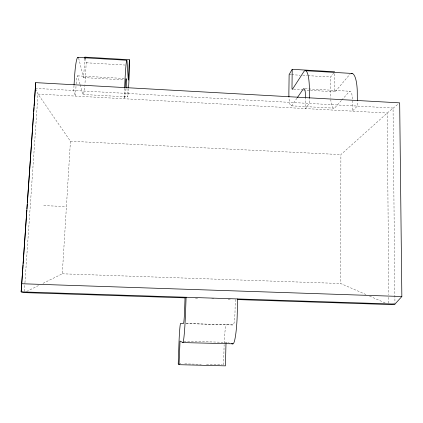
<?xml version="1.0" encoding="UTF-8"?>
<svg xmlns="http://www.w3.org/2000/svg" width="423" height="423" viewBox="0 0 423 423"><rect width="100%" height="100%" fill="white"/><g stroke="black" fill="none" stroke-linecap="round" stroke-linejoin="round"><path stroke-width="0.32" stroke-dasharray="2.12 1.59" d="M365.953 294.54L340.658 283.505L340.89 154.601L387.23 113.036L398.656 103.651M333.858 72.83L330.696 76.981L330.622 94.736A19.215 4.51 -85.3 0 0 330.696 98.115M334.646 73.75L334.604 90.226A2.707 0.635 -85.3 0 0 335.175 91.738L350.159 73.962M305.501 97.041L305.39 108.589L309.287 103.434L309.329 98.871M235.304 299.505L234.998 312.222A12.547 1.454 -88.5 0 1 233.21 324.949L186.104 323.547M223.587 364.869L224.121 344.676M124.584 88.227L124.33 93.272L124.806 98.776L125.393 87.022M84.88 58.432L83.574 77.583L78.599 58.073M85.234 58.4L86.213 62.784L85.145 80.973A19.759 1.824 -88.4 0 1 84.907 84.426M42.993 283.352L62.297 273.803L70.43 141.245L38.007 94.059L35.892 89.517M74.014 85.42L73.702 90.49L75.405 96.09L76.045 85.589M24.36 291.299L24.904 283.41M24.952 282.754L38.007 94.059L387.23 113.036L388.758 294.725M296.978 98.184L292.277 105.057A19.305 3.458 -85.8 0 1 288.967 97.364M341.303 100.574L335.212 107.405A19.215 4.51 -85.3 0 1 330.797 99.685M341.736 100.087L349.128 91.791A11.823 3.014 -85.3 0 1 352.333 99.648L352.338 111.138L357.345 106.078L357.335 101.531M26.612 291.458L39.482 285.091M229.895 343.227L226.289 342.387A2.913 0.312 -88.7 0 0 226.088 343.169M83.543 77.583L124.367 79.889M179.548 363.754L180.864 363.785M184.809 363.886L201.237 364.303M206.498 364.436L222.271 364.838M183.905 341.165L226.39 342.35M185.909 323.505L233.21 324.949M195.484 298.204L198.096 298.294M211.807 298.738L214.419 298.823M228.124 299.273L231.392 299.378M62.297 273.803L340.658 283.505M43.738 205.615L66.422 206.572M70.43 141.245L340.89 154.601M35.363 88.386L393.052 108.039L394.945 302.773M82.966 94.461L127.635 96.899M291.325 105.829L333.985 108.161M77.605 75.854L124.198 78.493M305.073 88.724L349.948 91.262M293.641 89.438L302.731 89.951M303.376 89.988L309.869 90.353M310.519 90.39L335.09 91.775M86.213 62.784L125.081 65.042M289.126 74.564L291.072 74.681M291.722 74.718L300.166 75.209M302.762 75.357L307.31 75.622M307.96 75.659L330.696 76.981M369.57 296.116L385.226 302.947M79.958 84.077L77.901 76.468A12.188 1.221 -88.4 0 0 76.124 84.277M80.127 84.711L82.522 93.594A19.759 1.824 -88.4 0 0 84.769 86.028M126.926 88.275L127.497 96.053A19.659 0.672 -87.8 0 0 128.497 88.967M388.779 297.337L388.832 303.217M224.158 343.36A20.674 2.205 -88.7 0 1 226.786 324.721"/><path stroke-width="0.63" d="M309.335 98.221L309.377 87.847A29.763 5.795 -85.9 0 0 304.095 71.27L292.409 89.327A2.723 0.486 -85.8 0 1 291.986 87.81L292.208 69.303L334.651 71.794M237.626 298.939L237.187 316.251A31.429 3.643 -88.5 0 1 233.226 343.825L182.852 342.572L180.029 341.06L179.019 364.684L225.406 365.858L225.956 344.819A2.913 0.312 -88.7 0 1 226.025 343.756M182.852 342.572L183.037 342.429A31.603 1.623 -87.9 0 0 185.47 314.659L186.088 297.253L185.041 297.866L184.592 310.646A12.616 0.645 -87.9 0 1 183.487 323.468L180.632 323.346A20.78 0.983 -88 0 0 178.961 343.428L178.231 363.722L179.019 364.684M84.88 58.432L84.954 57.142L129.385 59.749L128.317 80.111L127.016 60.907A30.356 1.126 -87.8 0 0 125.134 77.398L124.616 87.593M35.363 88.386L35.701 82.628L399.677 102.858L401.85 296.518L394.955 304.089L388.843 304.523L237.282 299.574M74.051 84.785L74.707 74.543A30.525 3.061 -88.4 0 1 78.218 57.465M35.701 82.628L21.15 291.854L24.27 292.616L185.041 297.866M23.038 264.856L21.15 291.854L394.955 304.089M23.128 263.54L26.855 210.205M26.945 208.888L27.268 204.277M27.358 202.961L33.613 113.406M33.708 112.09L34.03 107.479M34.12 106.162L35.315 89.042M292.208 69.303L289.126 74.564L288.883 92.399A19.305 3.458 -85.8 0 0 288.941 96.846M297.337 97.655L303.122 89.195A11.881 2.311 -85.9 0 1 305.501 97.041M21.652 283.738L401.85 296.518M77.816 57.38L126.747 60.246M305.649 70.726L352.174 73.454M231.645 343.661L232.814 343.952M84.954 57.142L85.234 58.4M126.879 87.624L126.26 79.201A12.119 0.449 -87.8 0 0 125.393 87.022M129.385 59.749L129.697 65.311L128.804 83.421A19.659 0.672 -87.8 0 1 128.56 87.936M357.335 100.886L357.255 90.559A29.615 7.551 -85.3 0 0 351.18 73.454"/></g></svg>
